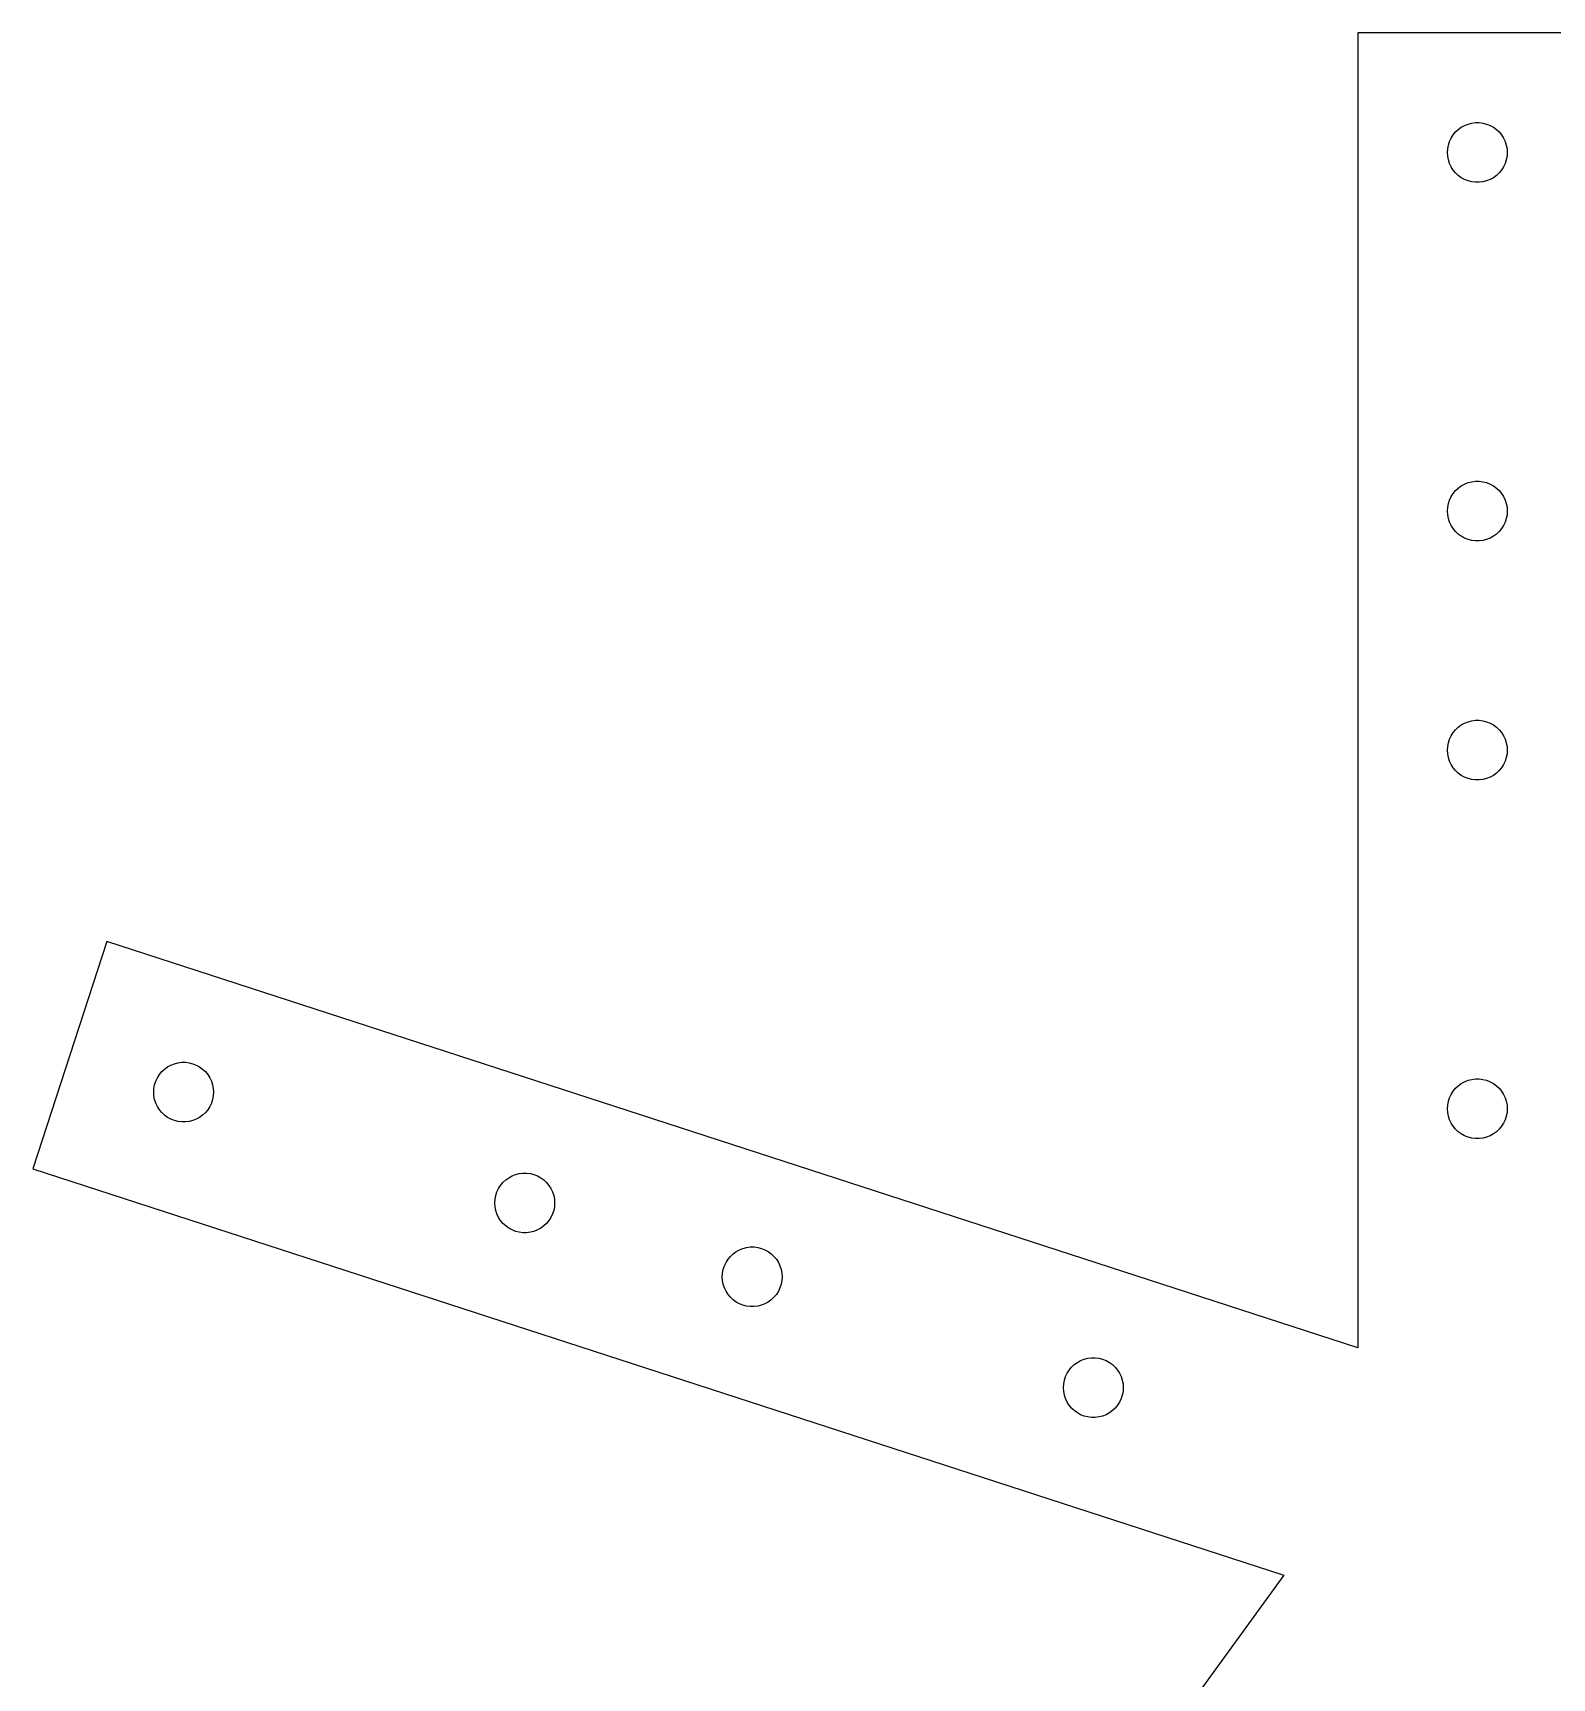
# Model space of a CAD drawing. Header units: metres. Extents: x 19 to 981, y 14 to 964.
# Drawn here: x 379.2 to 506.2, y 826.1 to 963.8 of the extents above; entities that cross this region are included whole.
import ezdxf

# ---------------------------------------------------------------- set-up
doc = ezdxf.new("R2010")
doc.units = ezdxf.units.M

msp = doc.modelspace()

# ---------------------------------------------------------------- linework, layer by layer
for p, q in [((510, 963.764), (490, 963.764)), ((490, 963.764), (490, 853.764)), ((497.809, 954.968), (497.977, 955.233)), ((497.977, 955.233), (498.178, 955.475)), ((498.178, 955.475), (498.406, 955.69)), ((498.406, 955.69), (498.66, 955.875)), ((498.66, 955.875), (498.936, 956.026)), ((498.936, 956.026), (499.227, 956.141)), ((499.227, 956.141), (499.532, 956.22)), ((499.532, 956.22), (499.843, 956.259)), ((499.843, 956.259), (500.157, 956.259)), ((500.157, 956.259), (500.468, 956.22)), ((500.468, 956.22), (500.773, 956.141)), ((500.773, 956.141), (501.064, 956.026)), ((501.064, 956.026), (501.34, 955.875)), ((501.34, 955.875), (501.594, 955.69)), ((501.594, 955.69), (501.822, 955.475)), ((501.822, 955.475), (502.023, 955.233)), ((502.023, 955.233), (502.191, 954.968)), ((497.5, 953.764), (497.52, 954.077)), ((497.52, 954.077), (497.579, 954.386)), ((497.579, 954.386), (497.676, 954.684)), ((497.676, 954.684), (497.809, 954.968)), ((502.191, 954.968), (502.324, 954.684)), ((502.324, 954.684), (502.421, 954.386)), ((502.421, 954.386), (502.48, 954.077)), ((502.48, 954.077), (502.5, 953.764)), ((497.52, 953.45), (497.5, 953.764)), ((497.579, 953.142), (497.52, 953.45)), ((497.676, 952.844), (497.579, 953.142)), ((497.809, 952.559), (497.676, 952.844)), ((497.977, 952.294), (497.809, 952.559)), ((502.191, 952.559), (502.023, 952.294)), ((502.324, 952.844), (502.191, 952.559)), ((502.421, 953.142), (502.324, 952.844)), ((502.48, 953.45), (502.421, 953.142)), ((502.5, 953.764), (502.48, 953.45)), ((498.178, 952.052), (497.977, 952.294)), ((498.406, 951.838), (498.178, 952.052)), ((498.66, 951.653), (498.406, 951.838)), ((498.936, 951.502), (498.66, 951.653)), ((499.227, 951.386), (498.936, 951.502)), ((499.532, 951.308), (499.227, 951.386)), ((499.843, 951.269), (499.532, 951.308)), ((500.157, 951.269), (499.843, 951.269)), ((500.468, 951.308), (500.157, 951.269)), ((500.773, 951.386), (500.468, 951.308)), ((501.064, 951.502), (500.773, 951.386)), ((501.34, 951.653), (501.064, 951.502)), ((501.594, 951.838), (501.34, 951.653)), ((501.822, 952.052), (501.594, 951.838)), ((502.023, 952.294), (501.822, 952.052)), ((499.532, 926.22), (499.843, 926.259)), ((499.843, 926.259), (500.157, 926.259)), ((500.157, 926.259), (500.468, 926.22)), ((497.676, 924.684), (497.809, 924.968)), ((497.809, 924.968), (497.977, 925.233)), ((497.977, 925.233), (498.178, 925.475)), ((498.178, 925.475), (498.406, 925.69)), ((498.406, 925.69), (498.66, 925.875)), ((498.66, 925.875), (498.936, 926.026)), ((498.936, 926.026), (499.227, 926.141)), ((499.227, 926.141), (499.532, 926.22)), ((500.468, 926.22), (500.773, 926.141)), ((500.773, 926.141), (501.064, 926.026)), ((501.064, 926.026), (501.34, 925.875)), ((501.34, 925.875), (501.594, 925.69)), ((501.594, 925.69), (501.822, 925.475)), ((501.822, 925.475), (502.023, 925.233)), ((502.023, 925.233), (502.191, 924.968)), ((502.191, 924.968), (502.324, 924.684)), ((497.5, 923.764), (497.52, 924.077)), ((497.52, 923.45), (497.5, 923.764)), ((497.52, 924.077), (497.579, 924.386)), ((497.579, 924.386), (497.676, 924.684)), ((502.324, 924.684), (502.421, 924.386)), ((502.421, 924.386), (502.48, 924.077)), ((502.48, 924.077), (502.5, 923.764)), ((502.5, 923.764), (502.48, 923.45)), ((497.579, 923.142), (497.52, 923.45)), ((497.676, 922.844), (497.579, 923.142)), ((497.809, 922.559), (497.676, 922.844)), ((497.977, 922.294), (497.809, 922.559)), ((498.178, 922.052), (497.977, 922.294)), ((502.023, 922.294), (501.822, 922.052)), ((502.191, 922.559), (502.023, 922.294)), ((502.324, 922.844), (502.191, 922.559)), ((502.421, 923.142), (502.324, 922.844)), ((502.48, 923.45), (502.421, 923.142)), ((498.406, 921.838), (498.178, 922.052)), ((498.66, 921.653), (498.406, 921.838)), ((498.936, 921.502), (498.66, 921.653)), ((499.227, 921.386), (498.936, 921.502)), ((499.532, 921.308), (499.227, 921.386)), ((499.843, 921.269), (499.532, 921.308)), ((500.157, 921.269), (499.843, 921.269)), ((500.468, 921.308), (500.157, 921.269)), ((500.773, 921.386), (500.468, 921.308)), ((501.064, 921.502), (500.773, 921.386)), ((501.34, 921.653), (501.064, 921.502)), ((501.594, 921.838), (501.34, 921.653)), ((501.822, 922.052), (501.594, 921.838)), ((498.178, 905.475), (498.406, 905.69)), ((498.406, 905.69), (498.66, 905.875)), ((498.66, 905.875), (498.936, 906.026)), ((498.936, 906.026), (499.227, 906.141)), ((499.227, 906.141), (499.532, 906.22)), ((499.532, 906.22), (499.843, 906.259)), ((499.843, 906.259), (500.157, 906.259)), ((500.157, 906.259), (500.468, 906.22)), ((500.468, 906.22), (500.773, 906.141)), ((500.773, 906.141), (501.064, 906.026)), ((501.064, 906.026), (501.34, 905.875)), ((501.34, 905.875), (501.594, 905.69)), ((501.594, 905.69), (501.822, 905.475)), ((497.52, 904.077), (497.579, 904.386)), ((497.579, 904.386), (497.676, 904.684)), ((497.676, 904.684), (497.809, 904.968)), ((497.809, 904.968), (497.977, 905.233)), ((497.977, 905.233), (498.178, 905.475)), ((501.822, 905.475), (502.023, 905.233)), ((502.023, 905.233), (502.191, 904.968)), ((502.191, 904.968), (502.324, 904.684)), ((502.324, 904.684), (502.421, 904.386)), ((502.421, 904.386), (502.48, 904.077)), ((497.5, 903.764), (497.52, 904.077)), ((497.52, 903.45), (497.5, 903.764)), ((497.579, 903.142), (497.52, 903.45)), ((497.676, 902.844), (497.579, 903.142)), ((502.421, 903.142), (502.324, 902.844)), ((502.48, 903.45), (502.421, 903.142)), ((502.48, 904.077), (502.5, 903.764)), ((502.5, 903.764), (502.48, 903.45)), ((497.809, 902.559), (497.676, 902.844)), ((497.977, 902.294), (497.809, 902.559)), ((498.178, 902.052), (497.977, 902.294)), ((498.406, 901.838), (498.178, 902.052)), ((498.66, 901.653), (498.406, 901.838)), ((498.936, 901.502), (498.66, 901.653)), ((499.227, 901.386), (498.936, 901.502)), ((501.064, 901.502), (500.773, 901.386)), ((501.34, 901.653), (501.064, 901.502)), ((501.594, 901.838), (501.34, 901.653)), ((501.822, 902.052), (501.594, 901.838)), ((502.023, 902.294), (501.822, 902.052)), ((502.191, 902.559), (502.023, 902.294)), ((502.324, 902.844), (502.191, 902.559)), ((499.532, 901.308), (499.227, 901.386)), ((499.843, 901.269), (499.532, 901.308)), ((500.157, 901.269), (499.843, 901.269)), ((500.468, 901.308), (500.157, 901.269)), ((500.773, 901.386), (500.468, 901.308)), ((385.384, 887.756), (379.203, 868.735)), ((490, 853.764), (385.384, 887.756)), ((389.782, 876.624), (389.982, 876.866)), ((389.982, 876.866), (390.211, 877.081)), ((390.211, 877.081), (390.465, 877.266)), ((390.465, 877.266), (390.74, 877.417)), ((390.74, 877.417), (391.032, 877.533)), ((391.032, 877.533), (391.336, 877.611)), ((391.336, 877.611), (391.647, 877.65)), ((391.647, 877.65), (391.961, 877.65)), ((391.961, 877.65), (392.273, 877.611)), ((392.273, 877.611), (392.577, 877.533)), ((392.577, 877.533), (392.869, 877.417)), ((392.869, 877.417), (393.144, 877.266)), ((393.144, 877.266), (393.398, 877.081)), ((393.398, 877.081), (393.627, 876.866)), ((393.627, 876.866), (393.827, 876.624)), ((389.304, 875.155), (389.324, 875.468)), ((389.324, 875.468), (389.383, 875.777)), ((389.383, 875.777), (389.48, 876.075)), ((389.48, 876.075), (389.613, 876.359)), ((389.613, 876.359), (389.782, 876.624)), ((393.827, 876.624), (393.995, 876.359)), ((393.995, 876.359), (394.129, 876.075)), ((394.129, 876.075), (394.226, 875.777)), ((394.226, 875.777), (394.284, 875.468)), ((394.284, 875.468), (394.304, 875.155)), ((497.977, 875.233), (498.178, 875.475)), ((498.178, 875.475), (498.406, 875.69)), ((498.406, 875.69), (498.66, 875.875)), ((498.66, 875.875), (498.936, 876.026)), ((498.936, 876.026), (499.227, 876.141)), ((499.227, 876.141), (499.532, 876.22)), ((499.532, 876.22), (499.843, 876.259)), ((499.843, 876.259), (500.157, 876.259)), ((500.157, 876.259), (500.468, 876.22)), ((500.468, 876.22), (500.773, 876.141)), ((500.773, 876.141), (501.064, 876.026)), ((501.064, 876.026), (501.34, 875.875)), ((501.34, 875.875), (501.594, 875.69)), ((501.594, 875.69), (501.822, 875.475)), ((501.822, 875.475), (502.023, 875.233)), ((389.324, 874.842), (389.304, 875.155)), ((389.383, 874.533), (389.324, 874.842)), ((389.48, 874.235), (389.383, 874.533)), ((389.613, 873.951), (389.48, 874.235)), ((389.782, 873.685), (389.613, 873.951)), ((393.995, 873.951), (393.827, 873.685)), ((394.129, 874.235), (393.995, 873.951)), ((394.226, 874.533), (394.129, 874.235)), ((394.284, 874.842), (394.226, 874.533)), ((394.304, 875.155), (394.284, 874.842)), ((497.5, 873.764), (497.52, 874.077)), ((497.52, 874.077), (497.579, 874.386)), ((497.579, 874.386), (497.676, 874.684)), ((497.676, 874.684), (497.809, 874.968)), ((497.809, 874.968), (497.977, 875.233)), ((502.023, 875.233), (502.191, 874.968)), ((502.191, 874.968), (502.324, 874.684)), ((502.324, 874.684), (502.421, 874.386)), ((502.421, 874.386), (502.48, 874.077)), ((502.48, 874.077), (502.5, 873.764)), ((389.982, 873.444), (389.782, 873.685)), ((390.211, 873.229), (389.982, 873.444)), ((390.465, 873.044), (390.211, 873.229)), ((390.74, 872.893), (390.465, 873.044)), ((391.032, 872.777), (390.74, 872.893)), ((391.336, 872.699), (391.032, 872.777)), ((391.647, 872.66), (391.336, 872.699)), ((391.961, 872.66), (391.647, 872.66)), ((392.273, 872.699), (391.961, 872.66)), ((392.577, 872.777), (392.273, 872.699)), ((392.869, 872.893), (392.577, 872.777)), ((393.144, 873.044), (392.869, 872.893)), ((393.398, 873.229), (393.144, 873.044)), ((393.627, 873.444), (393.398, 873.229)), ((393.827, 873.685), (393.627, 873.444)), ((497.52, 873.45), (497.5, 873.764)), ((497.579, 873.142), (497.52, 873.45)), ((497.676, 872.844), (497.579, 873.142)), ((497.809, 872.559), (497.676, 872.844)), ((502.324, 872.844), (502.191, 872.559)), ((502.421, 873.142), (502.324, 872.844)), ((502.48, 873.45), (502.421, 873.142)), ((502.5, 873.764), (502.48, 873.45)), ((497.977, 872.294), (497.809, 872.559)), ((498.178, 872.052), (497.977, 872.294)), ((498.406, 871.838), (498.178, 872.052)), ((498.66, 871.653), (498.406, 871.838)), ((498.936, 871.502), (498.66, 871.653)), ((499.227, 871.386), (498.936, 871.502)), ((499.532, 871.308), (499.227, 871.386)), ((499.843, 871.269), (499.532, 871.308)), ((500.157, 871.269), (499.843, 871.269)), ((500.468, 871.308), (500.157, 871.269)), ((500.773, 871.386), (500.468, 871.308)), ((501.064, 871.502), (500.773, 871.386)), ((501.34, 871.653), (501.064, 871.502)), ((501.594, 871.838), (501.34, 871.653)), ((501.822, 872.052), (501.594, 871.838)), ((502.023, 872.294), (501.822, 872.052)), ((502.191, 872.559), (502.023, 872.294)), ((379.203, 868.735), (483.82, 834.743)), ((418.011, 866.805), (418.145, 867.089)), ((418.145, 867.089), (418.313, 867.354)), ((418.313, 867.354), (418.513, 867.596)), ((418.513, 867.596), (418.742, 867.811)), ((418.742, 867.811), (418.996, 867.995)), ((418.996, 867.995), (419.271, 868.146)), ((419.271, 868.146), (419.563, 868.262)), ((419.563, 868.262), (419.867, 868.34)), ((419.867, 868.34), (420.179, 868.379)), ((420.179, 868.379), (420.493, 868.379)), ((420.493, 868.379), (420.804, 868.34)), ((420.804, 868.34), (421.108, 868.262)), ((421.108, 868.262), (421.4, 868.146)), ((421.4, 868.146), (421.675, 867.995)), ((421.675, 867.995), (421.929, 867.811)), ((421.929, 867.811), (422.158, 867.596)), ((422.158, 867.596), (422.358, 867.354)), ((422.358, 867.354), (422.527, 867.089)), ((422.527, 867.089), (422.66, 866.805)), ((417.836, 865.884), (417.856, 866.198)), ((417.856, 865.571), (417.836, 865.884)), ((417.856, 866.198), (417.914, 866.506)), ((417.914, 866.506), (418.011, 866.805)), ((422.66, 866.805), (422.757, 866.506)), ((422.757, 866.506), (422.816, 866.198)), ((422.816, 866.198), (422.836, 865.884)), ((422.836, 865.884), (422.816, 865.571)), ((417.914, 865.263), (417.856, 865.571)), ((418.011, 864.964), (417.914, 865.263)), ((418.145, 864.68), (418.011, 864.964)), ((418.313, 864.415), (418.145, 864.68)), ((418.513, 864.173), (418.313, 864.415)), ((422.358, 864.415), (422.158, 864.173)), ((422.527, 864.68), (422.358, 864.415)), ((422.66, 864.964), (422.527, 864.68)), ((422.757, 865.263), (422.66, 864.964)), ((422.816, 865.571), (422.757, 865.263)), ((418.742, 863.958), (418.513, 864.173)), ((418.996, 863.774), (418.742, 863.958)), ((419.271, 863.622), (418.996, 863.774)), ((419.563, 863.507), (419.271, 863.622)), ((419.867, 863.429), (419.563, 863.507)), ((420.179, 863.389), (419.867, 863.429)), ((420.493, 863.389), (420.179, 863.389)), ((420.804, 863.429), (420.493, 863.389)), ((421.108, 863.507), (420.804, 863.429)), ((421.4, 863.622), (421.108, 863.507)), ((421.675, 863.774), (421.4, 863.622)), ((421.929, 863.958), (421.675, 863.774)), ((422.158, 864.173), (421.929, 863.958)), ((437.535, 861.415), (437.763, 861.63)), ((437.763, 861.63), (438.017, 861.815)), ((438.017, 861.815), (438.293, 861.966)), ((438.293, 861.966), (438.584, 862.082)), ((438.584, 862.082), (438.889, 862.16)), ((438.889, 862.16), (439.2, 862.199)), ((439.2, 862.199), (439.514, 862.199)), ((439.514, 862.199), (439.825, 862.16)), ((439.825, 862.16), (440.13, 862.082)), ((440.13, 862.082), (440.421, 861.966)), ((440.421, 861.966), (440.697, 861.815)), ((440.697, 861.815), (440.951, 861.63)), ((440.951, 861.63), (441.179, 861.415)), ((436.877, 860.017), (436.936, 860.326)), ((436.936, 860.326), (437.033, 860.624)), ((437.033, 860.624), (437.166, 860.908)), ((437.166, 860.908), (437.334, 861.174)), ((437.334, 861.174), (437.535, 861.415)), ((441.179, 861.415), (441.38, 861.174)), ((441.38, 861.174), (441.548, 860.908)), ((441.548, 860.908), (441.681, 860.624)), ((441.681, 860.624), (441.778, 860.326)), ((441.778, 860.326), (441.837, 860.017)), ((436.857, 859.704), (436.877, 860.017)), ((436.877, 859.391), (436.857, 859.704)), ((436.936, 859.082), (436.877, 859.391)), ((437.033, 858.784), (436.936, 859.082)), ((441.778, 859.082), (441.681, 858.784)), ((441.837, 859.391), (441.778, 859.082)), ((441.837, 860.017), (441.857, 859.704)), ((441.857, 859.704), (441.837, 859.391)), ((437.166, 858.5), (437.033, 858.784)), ((437.334, 858.235), (437.166, 858.5)), ((437.535, 857.993), (437.334, 858.235)), ((437.763, 857.778), (437.535, 857.993)), ((438.017, 857.593), (437.763, 857.778)), ((438.293, 857.442), (438.017, 857.593)), ((438.584, 857.326), (438.293, 857.442)), ((440.421, 857.442), (440.13, 857.326)), ((440.697, 857.593), (440.421, 857.442)), ((440.951, 857.778), (440.697, 857.593)), ((441.179, 857.993), (440.951, 857.778)), ((441.38, 858.235), (441.179, 857.993)), ((441.548, 858.5), (441.38, 858.235)), ((441.681, 858.784), (441.548, 858.5)), ((438.889, 857.248), (438.584, 857.326)), ((439.2, 857.209), (438.889, 857.248)), ((439.514, 857.209), (439.2, 857.209)), ((439.825, 857.248), (439.514, 857.209)), ((440.13, 857.326), (439.825, 857.248)), ((465.866, 851.903), (466.066, 852.145)), ((466.066, 852.145), (466.295, 852.36)), ((466.295, 852.36), (466.549, 852.544)), ((466.549, 852.544), (466.824, 852.696)), ((466.824, 852.696), (467.116, 852.811)), ((467.116, 852.811), (467.42, 852.889)), ((467.42, 852.889), (467.732, 852.929)), ((467.732, 852.929), (468.046, 852.929)), ((468.046, 852.929), (468.357, 852.889)), ((468.357, 852.889), (468.661, 852.811)), ((468.661, 852.811), (468.953, 852.696)), ((468.953, 852.696), (469.228, 852.544)), ((469.228, 852.544), (469.482, 852.36)), ((469.482, 852.36), (469.711, 852.145)), ((469.711, 852.145), (469.911, 851.903)), ((465.389, 850.434), (465.408, 850.747)), ((465.408, 850.747), (465.467, 851.055)), ((465.467, 851.055), (465.564, 851.354)), ((465.564, 851.354), (465.698, 851.638)), ((465.698, 851.638), (465.866, 851.903)), ((469.911, 851.903), (470.079, 851.638)), ((470.079, 851.638), (470.213, 851.354)), ((470.213, 851.354), (470.31, 851.055)), ((470.31, 851.055), (470.369, 850.747)), ((470.369, 850.747), (470.389, 850.434)), ((465.408, 850.12), (465.389, 850.434)), ((465.467, 849.812), (465.408, 850.12)), ((465.564, 849.513), (465.467, 849.812)), ((465.698, 849.229), (465.564, 849.513)), ((465.866, 848.964), (465.698, 849.229)), ((470.079, 849.229), (469.911, 848.964)), ((470.213, 849.513), (470.079, 849.229)), ((470.31, 849.812), (470.213, 849.513)), ((470.369, 850.12), (470.31, 849.812)), ((470.389, 850.434), (470.369, 850.12)), ((466.066, 848.722), (465.866, 848.964)), ((466.295, 848.507), (466.066, 848.722)), ((466.549, 848.323), (466.295, 848.507)), ((466.824, 848.172), (466.549, 848.323)), ((467.116, 848.056), (466.824, 848.172)), ((467.42, 847.978), (467.116, 848.056)), ((467.732, 847.939), (467.42, 847.978)), ((468.046, 847.939), (467.732, 847.939)), ((468.357, 847.978), (468.046, 847.939)), ((468.661, 848.056), (468.357, 847.978)), ((468.953, 848.172), (468.661, 848.056)), ((469.228, 848.323), (468.953, 848.172)), ((469.482, 848.507), (469.228, 848.323)), ((469.711, 848.722), (469.482, 848.507)), ((469.911, 848.964), (469.711, 848.722)), ((483.82, 834.743), (419.163, 745.751))]:
    msp.add_line(p, q)

doc.saveas('drawing.dxf')
